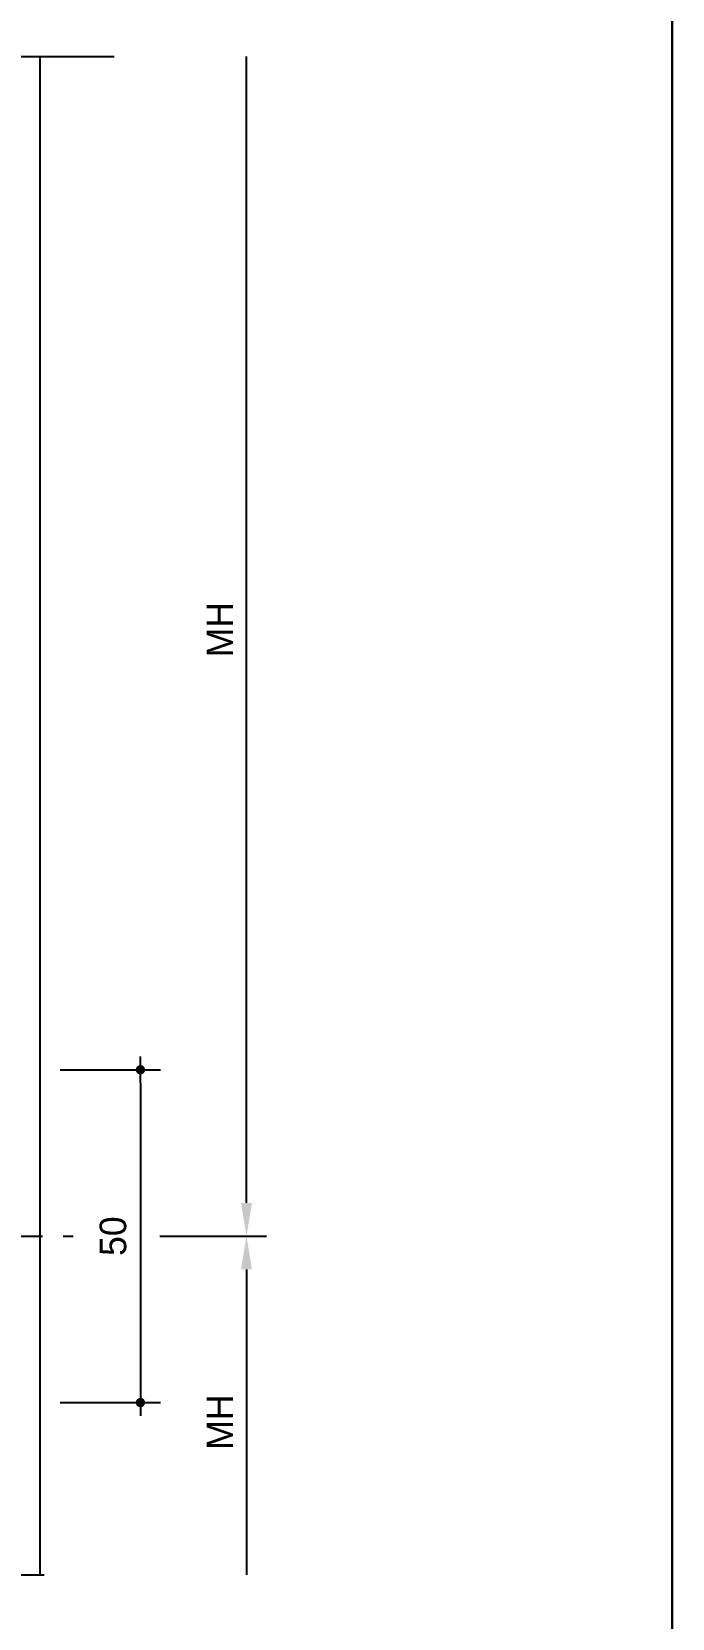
# Model space of a CAD drawing. Header units: millimetres. Extents: x -153 to 2280, y 0 to 724.
# Drawn here: x 391.9 to 440, y 539.2 to 658.4 of the extents above; entities that cross this region are included whole.
import ezdxf

# ---------------------------------------------------------------- set-up
doc = ezdxf.new("R2010")
doc.units = ezdxf.units.MM
doc.header["$LTSCALE"] = 0.025
doc.header["$MEASUREMENT"] = 0
doc.linetypes.add('CENTER', pattern=[2, 1.25, -0.25, 0.25, -0.25])
doc.layers.get('0').update_dxf_attribs({"lineweight": 5})
for name, color, linetype in [('ASSI', 1, 'CENTER'), ('FINE', 7, 'Continuous'), ('MARCHIO', 7, 'Continuous'), ('QUOTE', 254, 'Continuous')]:
    doc.layers.add(name, color=color, linetype=linetype)
doc.styles.add('Aluk Text', font='GOTHIC.TTF')
doc.styles.get("Standard").update_dxf_attribs({"font": 'arial.ttf'})
doc.dimstyles.new('FRECCIA_1-1', dxfattribs={"dimtxt": 2, "dimasz": 2.5, "dimexe": 1.5, "dimexo": 1.5, "dimgap": 1, "dimtad": 3, "dimdsep": 46, "dimtxsty": 'Standard', "dimcen": 0, "dimclrt": 2, "dimaunit": 1, "dimadec": 0, "dimazin": 0, "dimtfac": 0.7, "dimtmove": 0, "dimatfit": 3, "dimfxl": 1, "dimtolj": 2, "dimarcsym": 0})
doc.dimstyles.new('SCALA_1-2$0', dxfattribs={"dimtxt": 2, "dimasz": 1, "dimexe": 1.5, "dimexo": 1.5, "dimgap": 1, "dimtad": 3, "dimlfac": 2, "dimdsep": 46, "dimtxsty": 'Standard', "dimblk1": 'PUNTO', "dimblk2": 'PUNTO', "dimsah": 1, "dimcen": 0, "dimclrt": 2, "dimaunit": 1, "dimadec": 0, "dimazin": 0, "dimtfac": 0.7, "dimtmove": 0, "dimatfit": 3, "dimldrblk": 'PUNTO', "dimfxl": 1, "dimtolj": 2, "dimarcsym": 0})

# ---------------------------------------------------------------- blocks, each defined once
blk = doc.blocks.new('*D32')
at = {"layer": 'Defpoints', "color": 0, "transparency": 16777216}
for p in [(393.993749387552, 656.5461392814045), (407.9937493875526, 656.5461392814045), (399.9937493875519, 567.8804243444315)]:
    blk.add_point(p, dxfattribs=at)
at = {"layer": 'QUOTE', "color": 0, "lineweight": -2, "transparency": 16777216}
for p, q in [((407.9937493875526, 570.3804243444315), (407.9937493875526, 656.5461392814045)), ((401.4937493875519, 567.8804243444315), (409.4937493875526, 567.8804243444315))]:
    blk.add_line(p, q, dxfattribs=at)
at = {"layer": 'QUOTE', "color": 0, "transparency": 16777216}
blk.add_solid([(407.5770827208859, 570.3804243444315), (408.4104160542193, 570.3804243444315), (407.9937493875526, 567.8804243444315)], dxfattribs=at)
at = {"layer": 'QUOTE', "color": 2, "transparency": 16777216, "insert": (405.9937493875527, 613.4632818129178), "char_height": 2, "attachment_point": 5, "rotation": 90, "style": 'Aluk Text'}
blk.add_mtext('\\A2;MH', dxfattribs=at)
blk = doc.blocks.new('_None')
blk = doc.blocks.new('*D33')
at = {"layer": 'Defpoints', "color": 0, "transparency": 16777216}
for p in [(399.9937493875519, 567.8804243444315), (393.993749387552, 542.4368560891924), (407.9937493875526, 542.4368560891924)]:
    blk.add_point(p, dxfattribs=at)
at = {"layer": 'QUOTE', "color": 0, "lineweight": -2, "transparency": 16777216}
for p, q in [((401.4937493875519, 567.8804243444315), (409.4937493875526, 567.8804243444315)), ((407.9937493875526, 565.3804243444315), (407.9937493875526, 542.4368560891924))]:
    blk.add_line(p, q, dxfattribs=at)
at = {"layer": 'QUOTE', "color": 0, "transparency": 16777216}
blk.add_solid([(407.5770827208859, 565.3804243444315), (408.4104160542192, 565.3804243444315), (407.9937493875526, 567.8804243444315)], dxfattribs=at)
at = {"layer": 'QUOTE', "color": 2, "transparency": 16777216, "insert": (405.9937493875526, 553.9086402168117), "char_height": 2, "attachment_point": 5, "rotation": 90, "style": 'Aluk Text'}
blk.add_mtext('\\A2;MH', dxfattribs=at)
blk = doc.blocks.new('PUNTO')
blk.add_line((-1, 0), (1, 0))
at = {"const_width": 0.35}
blk.add_lwpolyline([(-0.1750000000000114, 0, 1), (0.1750000000000114, 0, 1)], format="xyb", close=True, dxfattribs=at)
blk = doc.blocks.new('*D29')
at = {"layer": 'Defpoints', "color": 0, "transparency": 16777216}
for p in [(392.4798598674993, 580.3845878445394), (392.4798598674993, 555.3762609474009), (400.0232923878753, 555.3762609474009)]:
    blk.add_point(p, dxfattribs=at)
at = {"layer": 'QUOTE', "color": 0, "lineweight": -2, "transparency": 16777216}
for p, q in [((393.9798598674993, 580.3845878445394), (401.5232923878753, 580.3845878445394)), ((400.0232923878753, 579.3845878445394), (400.0232923878753, 556.3762609474009)), ((393.9798598674993, 555.3762609474009), (401.5232923878753, 555.3762609474009))]:
    blk.add_line(p, q, dxfattribs=at)
for p, rotation in [((400.0232923878753, 580.3845878445394), 90), ((400.0232923878753, 555.3762609474009), 270)]:
    blk.add_blockref('PUNTO', p, dxfattribs=dict(at, rotation=rotation))
at = {"layer": 'QUOTE', "color": 2, "transparency": 16777216, "insert": (397.9729864735314, 567.8804243959698), "char_height": 2, "attachment_point": 5, "rotation": 90, "style": 'Aluk Text'}
blk.add_mtext('\\A2;50', dxfattribs=at)

msp = doc.modelspace()

# ---------------------------------------------------------------- linework, layer by layer
at = {"layer": 'ASSI', "ltscale": 250}
for p, q in [((265.2320544131442, 656.5461392814043), (398.5304273476104, 656.5461392814043)), ((334.8449595320644, 567.8804243444313), (394.9668715642027, 567.8804243444313)), ((309.979859866227, 542.4368560891921), (393.9937493875518, 542.4368560891921))]:
    msp.add_line(p, q, dxfattribs=at)
at = {"layer": 'FINE'}
msp.add_line((392.479859867499, 542.4368560891921), (392.479859867499, 656.5461392814043), dxfattribs=at)
at = {"layer": 'MARCHIO'}
for points in [[(230.0000004553749, 397.0000005019568), (230.0000004553749, 694.0000005019567), (440.0000004553749, 694.0000005019567), (440.0000004553749, 397.0000005019568)], [(440.0000010463268, 694.0000001174674), (230.0000010463268, 694.0000001174674), (230.0000010463268, 397.0000001174674), (440.0000010463268, 397.0000001174674)]]:
    msp.add_lwpolyline(points, close=True, dxfattribs=at)

# ---------------------------------------------------------------- dimensions: what is measured, and where the dimension line sits
at = {"layer": 'QUOTE'}
for base, p2, picture, middle in [((407.9937493875526, 656.5461392814045), (393.9937493875518, 656.5461392814043), '*D32', (405.9937493875527, 613.4632818129178)), ((407.9937493875526, 542.4368560891924), (393.9937493875518, 542.4368560891921), '*D33', (405.9937493875526, 553.9086402168117))]:
    dim = msp.add_linear_dim(base=base, p1=(399.9937493875517, 567.8804243444313), p2=p2, angle=90, text='MH', dimstyle='FRECCIA_1-1', override={"dimtxt": 2, "dimtxsty": 'Aluk Text', "dimblk2": 'None', "dimsah": 1, "dimse2": 1}, dxfattribs=at)
    dim.commit()
    dim.dimension.update_dxf_attribs({"geometry": picture, "text_midpoint": middle})
dim = msp.add_linear_dim(base=(400.0232923878753, 555.3762609474009), p1=(392.479859867499, 580.3845878445392), p2=(392.479859867499, 555.3762609474006), angle=90, dimstyle='SCALA_1-2$0', override={"dimdec": 0, "dimtxsty": 'Aluk Text'}, dxfattribs=at)
dim.commit()
dim.dimension.update_dxf_attribs({"geometry": '*D29', "text_midpoint": (397.9729864735314, 567.8804243959698)})

doc.saveas('drawing.dxf')
